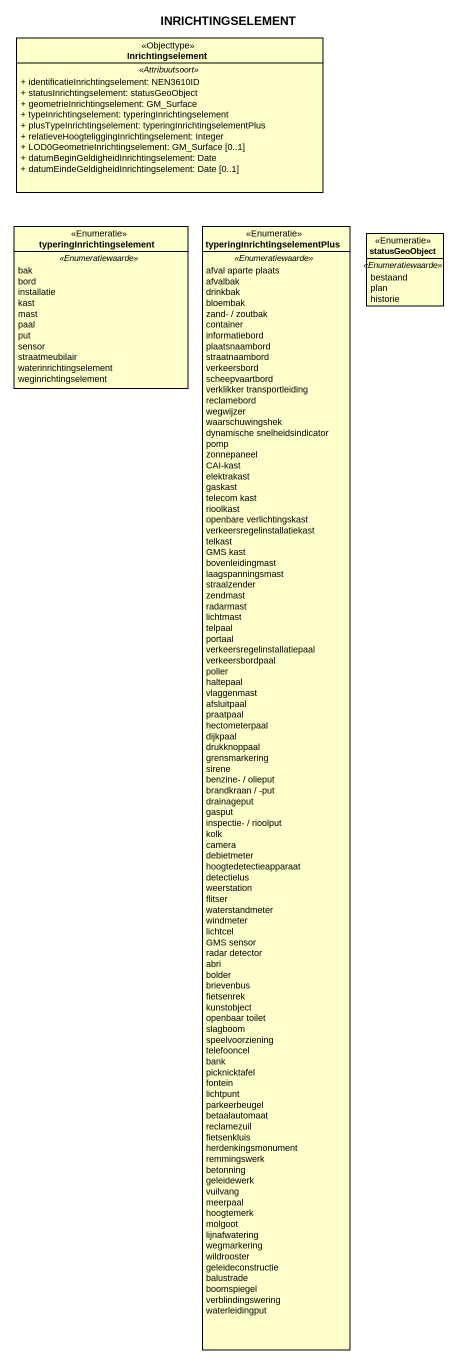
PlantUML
@startuml
title INRICHTINGSELEMENT
hide circle
hide empty members
skinparam classAttributeIconSize 0
class Inrichtingselement <<Objecttype>> {
  .. <<Attribuutsoort>> ..
  + identificatieInrichtingselement: NEN3610ID
  + statusInrichtingselement: statusGeoObject
  + geometrieInrichtingselement: GM_Surface
  + typeInrichtingselement: typeringInrichtingselement
  + plusTypeInrichtingselement: typeringInrichtingselementPlus
  + relatieveHoogteliggingInrichtingselement: Integer
  + LOD0GeometrieInrichtingselement: GM_Surface [0..1]
  + datumBeginGeldigheidInrichtingselement: Date
  + datumEindeGeldigheidInrichtingselement: Date [0..1]
}
enum typeringInrichtingselement <<Enumeratie>> {
  .. <<Enumeratiewaarde>> ..
  bak
  bord
  installatie
  kast
  mast
  paal
  put
  sensor
  straatmeubilair
  waterinrichtingselement
  weginrichtingselement
}
enum "typeringInrichtingselementPlus" as typeringInrichtingselementPl <<Enumeratie>> {
  .. <<Enumeratiewaarde>> ..
  afval aparte plaats
  afvalbak
  drinkbak
  bloembak
  zand- / zoutbak
  container
  informatiebord
  plaatsnaambord
  straatnaambord
  verkeersbord
  scheepvaartbord
  verklikker transportleiding
  reclamebord
  wegwijzer
  waarschuwingshek
  dynamische snelheidsindicator
  pomp
  zonnepaneel
  CAI-kast
  elektrakast
  gaskast
  telecom kast
  rioolkast
  openbare verlichtingskast
  verkeersregelinstallatiekast
  telkast
  GMS kast
  bovenleidingmast
  laagspanningsmast
  straalzender
  zendmast
  radarmast
  lichtmast
  telpaal
  portaal
  verkeersregelinstallatiepaal
  verkeersbordpaal
  poller
  haltepaal
  vlaggenmast
  afsluitpaal
  praatpaal
  hectometerpaal
  dijkpaal
  drukknoppaal
  grensmarkering
  sirene
  benzine- / olieput
  brandkraan / -put
  drainageput
  gasput
  inspectie- / rioolput
  kolk
  camera
  debietmeter
  hoogtedetectieapparaat
  detectielus
  weerstation
  flitser
  waterstandmeter
  windmeter
  lichtcel
  GMS sensor
  radar detector
  abri
  bolder
  brievenbus
  fietsenrek
  kunstobject
  openbaar toilet
  slagboom
  speelvoorziening
  telefooncel
  bank
  picknicktafel
  fontein
  lichtpunt
  parkeerbeugel
  betaalautomaat
  reclamezuil
  fietsenkluis
  herdenkingsmonument
  remmingswerk
  betonning
  geleidewerk
  vuilvang
  meerpaal
  hoogtemerk
  molgoot
  lijnafwatering
  wegmarkering
  wildrooster
  geleideconstructie
  balustrade
  boomspiegel
  verblindingswering
  waterleidingput
}
enum statusGeoObject <<Enumeratie>> {
  .. <<Enumeratiewaarde>> ..
  bestaand
  plan
  historie
}
@enduml
